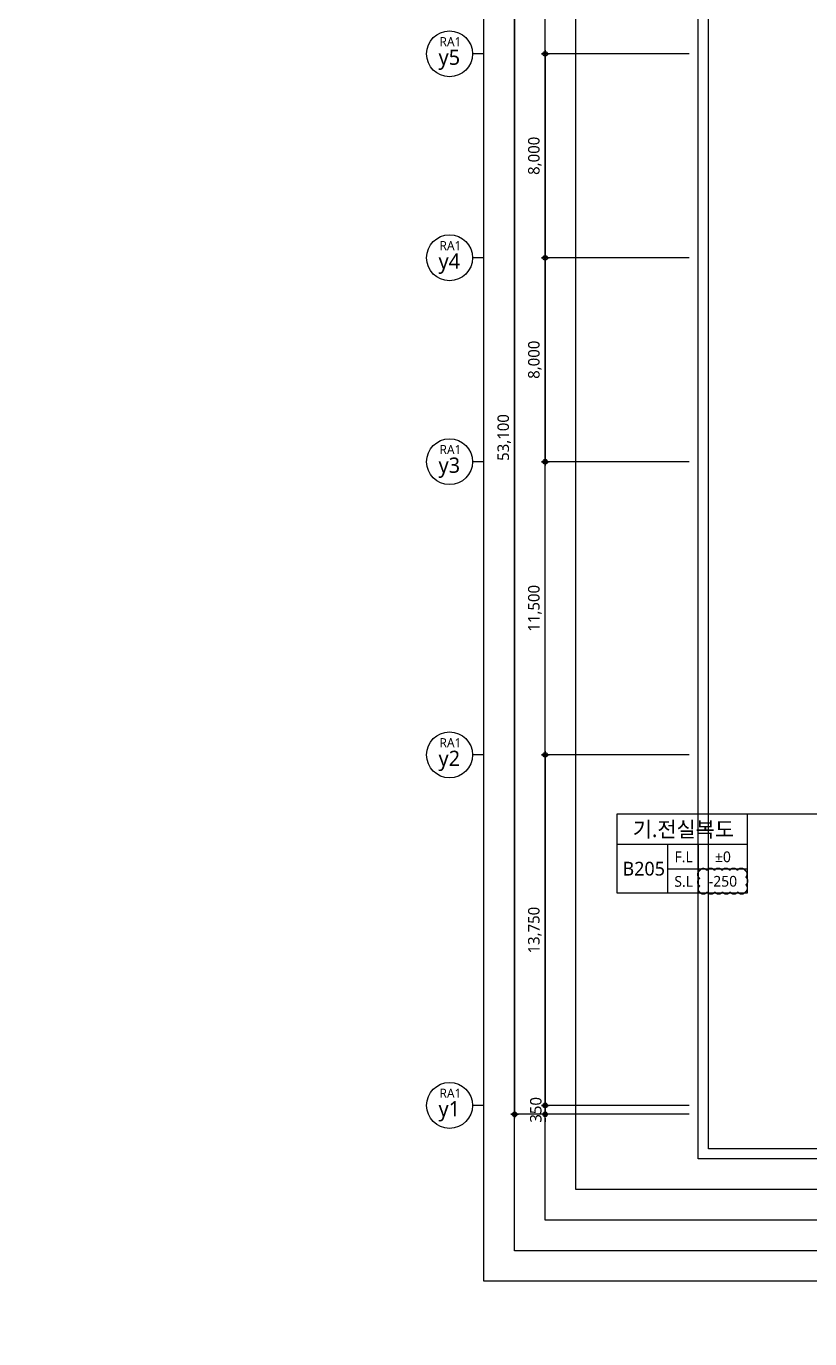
# Model space of a CAD drawing. Header units: millimetres. Extents: x 0 to 244676, y -5263 to 84354.
# Drawn here: x 0 to 30725, y 0 to 51487 of the extents above; entities that cross this region are included whole.
import ezdxf
from ezdxf.enums import TextEntityAlignment as Align

# ---------------------------------------------------------------- set-up
doc = ezdxf.new("R2010")
doc.units = ezdxf.units.MM
doc.header["$LTSCALE"] = 100
doc.header["$MEASUREMENT"] = 0
doc.header["$PDSIZE"] = -10
doc.linetypes.add('ACAD_ISO03W100', pattern=[30, 12, -18])
doc.layers.get('0').update_dxf_attribs({"linetype": 'CONTINUOUS'})
doc.layers.get('Defpoints').update_dxf_attribs({"color": 171, "linetype": 'CONTINUOUS'})
for name, color, linetype in [('DIM', 7, 'CONTINUOUS'), ('NDIM', 7, 'CONTINUOUS'), ('SASAC 도면명', 2, 'CONTINUOUS'), ('SASAC 도면번호', 6, 'CONTINUOUS'), ('SYM(AXIS)', 7, 'CONTINUOUS'), ('TEXT(AXIS)', 2, 'CONTINUOUS'), ('TEXT(실명)', 3, 'CONTINUOUS'), ('TEXT-기입', 6, 'CONTINUOUS'), ('TITLE', 7, 'CONTINUOUS')]:
    doc.layers.add(name, color=color, linetype=linetype)
doc.layers.add('VE변경사항적용-20220616', color=10, linetype='CONTINUOUS', plot=False)
doc.styles.add('SASAC 굴림', font='')
doc.styles.add('SASAC 돋음', font='')
doc.styles.add('SASAC 맑은고딕', font='malgun_0.ttf')
doc.styles.add('TE', font='malgun_0.ttf')
doc.styles.add('나눔바른고딕', font='NanumBarunGothic.ttf')
doc.styles.get('SASAC 굴림').set_extended_font_data('Gulim')
doc.styles.get('SASAC 돋음').set_extended_font_data('Dotum')
doc.dimstyles.new('BA', dxfattribs={"dimscale": 500, "dimtxt": 3, "dimasz": 1, "dimexe": 1, "dimexo": 5, "dimgap": 0.9, "dimtad": 1, "dimdec": 0, "dimdsep": 46, "dimlunit": 6, "dimtxsty": 'TE', "dimblk": 'DDD', "dimcen": 2.5, "dimclrd": 256, "dimclre": 256, "dimclrt": 3, "dimazin": 2, "dimtfac": 1, "dimtdec": 0, "dimtix": 1, "dimtmove": 2, "dimatfit": 3, "dimldrblk": 'DDD', "dimfxl": 1, "dimtolj": 1, "dimtzin": 0, "dimarcsym": 2})

# ---------------------------------------------------------------- blocks, each defined once
blk = doc.blocks.new('DDD')
at = {"layer": 'DIM', "color": 0}
for p, q in [((-1, 0), (1, 0)), ((0, -1), (0, 1))]:
    blk.add_line(p, q, dxfattribs=at)
for radius in [0.6, 0.3]:
    blk.add_circle((0, 0), radius, dxfattribs=at)
blk = doc.blocks.new('*D80')
at = {"layer": 'Defpoints', "color": 0, "ltscale": 0.4, "transparency": 16777216}
for p in [(26750, 50404), (20350, 42404), (26750, 42404)]:
    blk.add_point(p, dxfattribs=at)
at = {"layer": 'NDIM', "lineweight": -2, "ltscale": 0.4, "transparency": 16777216}
for p, q in [((26000, 50404), (20200, 50404)), ((20350, 50254), (20350, 42554)), ((26000, 42404), (20200, 42404))]:
    blk.add_line(p, q, dxfattribs=at)
at = {"layer": 'NDIM', "lineweight": -2, "ltscale": 0.4, "transparency": 16777216, "xscale": 150, "yscale": 150, "zscale": 150}
for p, rotation in [((20350, 50404), 90), ((20350, 42404), 270)]:
    blk.add_blockref('DDD', p, dxfattribs=dict(at, rotation=rotation))
at = {"layer": 'NDIM', "color": 3, "ltscale": 0.4, "transparency": 16777216, "insert": (19945, 46404), "char_height": 450, "attachment_point": 5, "rotation": 90, "style": 'TE'}
blk.add_mtext('\\A1;8,000', dxfattribs=at)
blk = doc.blocks.new('*D81')
at = {"layer": 'Defpoints', "color": 0, "ltscale": 0.4, "transparency": 16777216}
for p in [(26750, 42404), (20350, 34404), (26750, 34404)]:
    blk.add_point(p, dxfattribs=at)
at = {"layer": 'NDIM', "lineweight": -2, "ltscale": 0.4, "transparency": 16777216}
for p, q in [((26000, 42404), (20200, 42404)), ((20350, 42254), (20350, 34554)), ((26000, 34404), (20200, 34404))]:
    blk.add_line(p, q, dxfattribs=at)
at = {"layer": 'NDIM', "lineweight": -2, "ltscale": 0.4, "transparency": 16777216, "xscale": 150, "yscale": 150, "zscale": 150}
for p, rotation in [((20350, 42404), 90), ((20350, 34404), 270)]:
    blk.add_blockref('DDD', p, dxfattribs=dict(at, rotation=rotation))
at = {"layer": 'NDIM', "color": 3, "ltscale": 0.4, "transparency": 16777216, "insert": (19945, 38404), "char_height": 450, "attachment_point": 5, "rotation": 90, "style": 'TE'}
blk.add_mtext('\\A1;8,000', dxfattribs=at)
blk = doc.blocks.new('*D82')
at = {"layer": 'Defpoints', "color": 0, "ltscale": 0.4, "transparency": 16777216}
for p in [(20350, 61904), (26750, 61904), (26750, 50404)]:
    blk.add_point(p, dxfattribs=at)
at = {"layer": 'NDIM', "lineweight": -2, "ltscale": 0.4, "transparency": 16777216}
for p, q in [((26000, 61904), (20200, 61904)), ((20350, 50554), (20350, 61754)), ((26000, 50404), (20200, 50404))]:
    blk.add_line(p, q, dxfattribs=at)
at = {"layer": 'NDIM', "lineweight": -2, "ltscale": 0.4, "transparency": 16777216, "xscale": 150, "yscale": 150, "zscale": 150}
for p, rotation in [((20350, 61904), 90), ((20350, 50404), 270)]:
    blk.add_blockref('DDD', p, dxfattribs=dict(at, rotation=rotation))
at = {"layer": 'NDIM', "color": 3, "ltscale": 0.4, "transparency": 16777216, "insert": (19944, 56154), "char_height": 450, "attachment_point": 5, "rotation": 90, "style": 'TE'}
blk.add_mtext('\\A1;11,500', dxfattribs=at)
blk = doc.blocks.new('*D83')
at = {"layer": 'Defpoints', "color": 0, "ltscale": 0.4, "transparency": 16777216}
for p in [(20350, 34404), (26750, 34404), (26750, 22904)]:
    blk.add_point(p, dxfattribs=at)
at = {"layer": 'NDIM', "lineweight": -2, "ltscale": 0.4, "transparency": 16777216}
for p, q in [((26000, 34404), (20200, 34404)), ((20350, 23054), (20350, 34254)), ((26000, 22904), (20200, 22904))]:
    blk.add_line(p, q, dxfattribs=at)
at = {"layer": 'NDIM', "lineweight": -2, "ltscale": 0.4, "transparency": 16777216, "xscale": 150, "yscale": 150, "zscale": 150}
for p, rotation in [((20350, 34404), 90), ((20350, 22904), 270)]:
    blk.add_blockref('DDD', p, dxfattribs=dict(at, rotation=rotation))
at = {"layer": 'NDIM', "color": 3, "ltscale": 0.4, "transparency": 16777216, "insert": (19944, 28654), "char_height": 450, "attachment_point": 5, "rotation": 90, "style": 'TE'}
blk.add_mtext('\\A1;11,500', dxfattribs=at)
blk = doc.blocks.new('*D84')
at = {"layer": 'Defpoints', "color": 0, "ltscale": 0.4, "transparency": 16777216}
for p in [(26750, 22904), (20350, 9154), (26750, 9154)]:
    blk.add_point(p, dxfattribs=at)
at = {"layer": 'NDIM', "lineweight": -2, "ltscale": 0.4, "transparency": 16777216}
for p, q in [((26000, 22904), (20200, 22904)), ((20350, 22754), (20350, 9304)), ((26000, 9154), (20200, 9154))]:
    blk.add_line(p, q, dxfattribs=at)
at = {"layer": 'NDIM', "lineweight": -2, "ltscale": 0.4, "transparency": 16777216, "xscale": 150, "yscale": 150, "zscale": 150}
for p, rotation in [((20350, 22904), 90), ((20350, 9154), 270)]:
    blk.add_blockref('DDD', p, dxfattribs=dict(at, rotation=rotation))
at = {"layer": 'NDIM', "color": 3, "ltscale": 0.4, "transparency": 16777216, "insert": (19944, 16029), "char_height": 450, "attachment_point": 5, "rotation": 90, "style": 'TE'}
blk.add_mtext('\\A1;13,750', dxfattribs=at)
blk = doc.blocks.new('*D86')
at = {"layer": 'Defpoints', "color": 0, "ltscale": 0.4, "transparency": 16777216}
for p in [(26750, 61904), (19150, 8804), (26750, 8804)]:
    blk.add_point(p, dxfattribs=at)
at = {"layer": 'NDIM', "lineweight": -2, "ltscale": 0.4, "transparency": 16777216}
for p, q in [((26000, 61904), (19000, 61904)), ((19150, 61754), (19150, 8954)), ((26000, 8804), (19000, 8804))]:
    blk.add_line(p, q, dxfattribs=at)
at = {"layer": 'NDIM', "lineweight": -2, "ltscale": 0.4, "transparency": 16777216, "xscale": 150, "yscale": 150, "zscale": 150}
for p, rotation in [((19150, 61904), 90), ((19150, 8804), 270)]:
    blk.add_blockref('DDD', p, dxfattribs=dict(at, rotation=rotation))
at = {"layer": 'NDIM', "color": 3, "ltscale": 0.4, "transparency": 16777216, "insert": (18744, 35354), "char_height": 450, "attachment_point": 5, "rotation": 90, "style": 'TE'}
blk.add_mtext('\\A1;53,100', dxfattribs=at)
blk = doc.blocks.new('A$C2F20087E')
at = {"layer": 'SYM(AXIS)'}
blk.add_line((600, 0), (600, 300), dxfattribs=at)
blk.add_circle((600, 900), 600, dxfattribs=at)
blk = doc.blocks.new('*D103')
at = {"layer": 'Defpoints', "color": 0, "ltscale": 0.4, "transparency": 16777216}
for p in [(20350, 8804), (26750, 9154), (26750, 8804)]:
    blk.add_point(p, dxfattribs=at)
at = {"layer": 'NDIM', "lineweight": -2, "ltscale": 0.4, "transparency": 16777216}
for p, q in [((20350, 9304), (20350, 9454)), ((26000, 9154), (20200, 9154)), ((26000, 8804), (20200, 8804)), ((20350, 9154), (20350, 8804)), ((20350, 8654), (20350, 8504))]:
    blk.add_line(p, q, dxfattribs=at)
at = {"layer": 'NDIM', "lineweight": -2, "ltscale": 0.4, "transparency": 16777216, "xscale": 150, "yscale": 150, "zscale": 150}
for p, rotation in [((20350, 9154), 270), ((20350, 8804), 90)]:
    blk.add_blockref('DDD', p, dxfattribs=dict(at, rotation=rotation))
at = {"layer": 'NDIM', "color": 3, "ltscale": 0.4, "transparency": 16777216, "insert": (19983, 8979), "char_height": 450, "attachment_point": 5, "rotation": 90, "style": 'TE'}
blk.add_mtext('\\A1;350', dxfattribs=at)
blk = doc.blocks.new('A$C51E23882')
at = {"layer": 'TITLE'}
blk.add_lwpolyline([(8500, 0), (0, 0), (0, 5200), (8500, 5200)], close=True, dxfattribs=at)
for points in [[(8500, 3200), (0, 3200)], [(3300, 3200), (3300, 0)], [(5300, 3200), (5300, 0)], [(3300, 1600), (8500, 1600)]]:
    blk.add_lwpolyline(points, dxfattribs=at)
at = {"layer": 'TITLE', "style": '나눔바른고딕'}
for s, p in [('F.L', (4352, 2378)), ('S.L', (4352, 778))]:
    blk.add_text(s, height=700, dxfattribs=at).set_placement(p, align=Align.MIDDLE)
blk = doc.blocks.new('SASAC_SET')
at = {"layer": 'SASAC 도면명', "style": 'SASAC 돋음'}
blk.add_text('SASAC 돋음', height=0.01, dxfattribs=at).set_placement((0, 0))
at = {"layer": 'SASAC 도면번호'}
for s, style in [('SASAC 굴림', 'SASAC 굴림'), ('SASAC 맑은고딕', 'SASAC 맑은고딕')]:
    blk.add_text(s, height=0.01, dxfattribs=dict(at, style=style)).set_placement((0, 0))

msp = doc.modelspace()

# ---------------------------------------------------------------- linework, layer by layer
msp.add_line((28270, 20593.1), (53843.2, 20593.1))
at = {"layer": 'Defpoints', "ltscale": 10000}
for points in [[(17950, 82104.2), (97250, 82104.2), (97250, 2254.2), (17950, 2254.2)], [(19150, 80904.2), (96050, 80904.2), (96050, 3454.2), (19150, 3454.2)], [(20350, 79704.2), (94850, 79704.2), (94850, 4654.2), (20350, 4654.2)], [(21550, 78504.2), (93650, 78504.2), (93650, 5854.2), (21550, 5854.2)], [(26350, 77304.2), (88850, 77304.2), (88850, 7054.2), (26350, 7054.2)], [(26750, 76904.2), (88450, 76904.2), (88450, 7454.2), (26750, 7454.2)]]:
    msp.add_lwpolyline(points, close=True, dxfattribs=at)
at = {"layer": 'VE변경사항적용-20220616', "linetype": 'ACAD_ISO03W100'}
msp.add_lwpolyline([(26401.2, 17528.2, 0.5205671), (26701.2, 17528.2, 0.5205671), (27001.2, 17528.2, 0.5205671), (27301.2, 17528.2, 0.5205671), (27601.2, 17528.2, 0.5205671), (27901.2, 17528.2, 0.5205671), (28201.2, 17528.2, 0.5205671), (28221, 17808.4, 0.5205671), (28221, 18108.4, 0.5205671), (28187.2, 18374.6, 0.5205671), (27887.2, 18374.6, 0.5205671), (27587.2, 18374.6, 0.5205671), (27287.2, 18374.6, 0.5205671), (26987.2, 18374.6, 0.5205671), (26687.2, 18374.6, 0.5205671), (26401.2, 18360.6, 0.5205671), (26401.2, 18060.6, 0.5205671), (26401.2, 17760.6, 0.5205671)], format="xyb", close=True, dxfattribs=at)

# ---------------------------------------------------------------- block references
at = {"xscale": 1.500000000000013, "yscale": 1.500000000000013, "zscale": 1.500000000000013, "rotation": 90}
for p in [(17950, 49504.2), (17950, 41504.2), (17950, 33504.2), (17950, 22004.2), (17950, 8254.2)]:
    msp.add_blockref('A$C2F20087E', p, dxfattribs=at)
at = {"xscale": 0.6, "yscale": 0.6, "zscale": 0.6}
msp.add_blockref('A$C51E23882', (23170, 17473.1), dxfattribs=at)
at = {"layer": 'SASAC 도면명'}
msp.add_blockref('SASAC_SET', (0, 0), dxfattribs=at)

# ---------------------------------------------------------------- texts
at = {"layer": 'TEXT(AXIS)', "style": '나눔바른고딕'}
for p in [(16635.6, 50880.9), (16635.6, 42880.9), (16635.6, 34880.9), (16635.6, 23380.9), (16635.6, 9630.9)]:
    msp.add_text('RA1', height=360, dxfattribs=at).set_placement(p, align=Align.MIDDLE_CENTER)
for s, p in [('y5', (16590, 50171.8)), ('y4', (16590, 42171.8)), ('y3', (16590, 34171.8)), ('y2', (16590, 22671.8)), ('y1', (16590, 8921.8))]:
    msp.add_text(s, height=600, dxfattribs=at).set_placement(p, align=Align.MIDDLE)
at = {"layer": 'TEXT(실명)', "style": '나눔바른고딕'}
msp.add_text('기.전실복도', height=600, dxfattribs=at).set_placement((25772.6, 19989.6), align=Align.MIDDLE)
at = {"layer": 'TEXT-기입', "style": '나눔바른고딕'}
for s, height, p in [('±0', 420, (27319.7, 18905.8)), ('B205', 540, (24214.8, 18441.1)), ('-250', 420, (27319.7, 17945.8))]:
    msp.add_text(s, height=height, dxfattribs=at).set_placement(p, align=Align.MIDDLE)

# ---------------------------------------------------------------- dimensions: what is measured, and where the dimension line sits
at = {"layer": 'NDIM', "ltscale": 0.4}
for base, p1, p2, picture, middle in [((19150, 8804.4), (26750, 61904.2), (26750, 8804.4), '*D86', (18743.5, 35354.3)), ((20350, 61904.2), (26750, 50404.2), (26750, 61904.2), '*D82', (19943.5, 56154.2)), ((20350, 42404.2), (26750, 50404.2), (26750, 42404.2), '*D80', (19944.8, 46404.2)), ((20350, 34404.2), (26750, 42404.2), (26750, 34404.2), '*D81', (19944.8, 38404.2)), ((20350, 34404.2), (26750, 22904.2), (26750, 34404.2), '*D83', (19943.5, 28654.2)), ((20350, 9154.2), (26750, 22904.2), (26750, 9154.2), '*D84', (19943.5, 16029.2)), ((20350, 8804.4), (26750, 9154.2), (26750, 8804.4), '*D103', (19982.5, 8979.3))]:
    dim = msp.add_linear_dim(base=base, p1=p1, p2=p2, angle=90, dimstyle='BA', override={"dimscale": 150}, dxfattribs=at)
    dim.commit()
    dim.dimension.update_dxf_attribs({"geometry": picture, "text_midpoint": middle})

doc.saveas('drawing.dxf')
